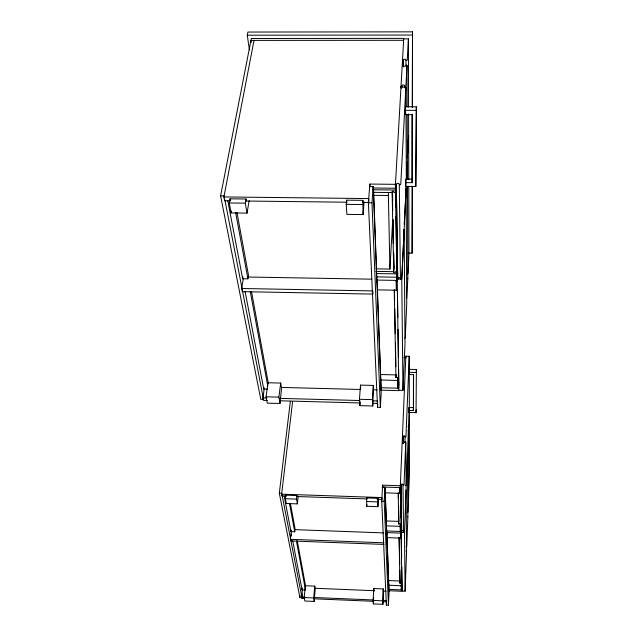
<?xml version="1.0" encoding="UTF-8"?>
<svg xmlns="http://www.w3.org/2000/svg" width="637" height="637" viewBox="0 0 637 637"><rect width="100%" height="100%" fill="white"/><g stroke="black" fill="none" stroke-linecap="round" stroke-linejoin="round"><path stroke-width="0.96" d="M412.035 182.692L412.091 114.66L405.315 114.628L405.474 106.769L416.335 106.817L415.826 186.474L405.721 186.37L405.865 179.116L412.187 179.18L412.035 182.692L405.697 182.628M408.182 253.104L412.131 253.16L412.195 186.737M412.203 179.793L412.25 114.071M412.274 107.422L412.505 31.85L247.912 32.049L247.283 35.21L249.425 49.925M412.33 186.593L412.131 253.16M412.418 107.239L412.505 31.85M413.373 410.554L413.477 374.652L408.811 374.54L408.922 369.325L416.399 369.5L416.033 412.649L408.93 412.45L409.034 407.513L413.477 407.632L413.373 410.554L408.922 410.435M413.477 407.632L413.58 374.58M415.826 186.474L416.335 106.817M416.033 412.649L416.136 409.726M416.399 369.5L416.295 372.494L408.803 372.311M402.019 591.048L405.124 591.176L406.589 551.443L406 489.901M407.33 453.56L407.871 516.91L406.772 546.618L406.048 546.857M407.991 430.779L408.421 431.161L408.667 495.307L408.038 512.283L407.33 512.514M388.005 580.53L399.861 581.008L399.781 583.078L401.342 583.142L401.318 589.902L401.461 586.096M402.162 585.96L402.003 589.934L388.443 589.376M408.93 412.45L409.034 407.513M405.124 591.176L404.495 532.532L406.127 490.187L405.761 441.99L405.275 441.56L404.766 441.959A0.995 0.836 0.1 0 1 403.739 442.763A0.995 0.836 0.1 0 1 402.783 441.903L402.958 437.754L402.369 437.738M400.554 525.286L400.299 531.473L400.323 523.646L398.603 523.582L398.698 521.385L385.887 520.931M400.625 530.462L400.808 526.043L400.816 526.592M386.794 537.604L400.601 538.114L400.673 533.081M401.222 527.54L401.063 531.505L386.476 530.971M401.071 532.229L401.644 532.245L401.676 531.401L400.968 484.884A1.019 0.884 0.4 0 1 402.027 484.032A1.019 0.884 0.4 0 1 403.006 484.948L403.5 485.41L404.025 484.98L405.761 441.99M388.936 590.73L402.027 591.271L400.323 485.744L405.841 356.171L409.209 356.25L405.968 436.679L405.458 437.078L404.981 436.656A0.987 0.828 0 0 0 404.033 435.796A0.987 0.828 0 0 0 403.006 436.592L403.038 443.344M408.811 374.54L408.922 369.325M384.979 492.847L399.837 493.349L399.917 487.854M400.434 485.625L400.355 487.616L382.152 487.01M401.644 532.245L400.968 484.884M400.514 525.605L400.402 528.232L400.323 523.646M398.778 390.226L402.966 390.338L405.005 343.534L404.145 229.861L403.524 229.392M406.08 187.875L406.756 303.483L405.251 337.897L404.821 338.311M407.473 186.299L407.831 278.727L406.701 298.514M402.966 390.338L401.772 279.086L404.145 229.861M406.151 188.098L404.224 224.28M406.557 179.698L407.218 162.148M382.487 487.273L384.931 487.353L389.04 592.649L388.459 605.15L386.38 605.062L386.468 603.143M397.822 377.407L397.814 388.164L397.822 377.407L395.704 377.359L395.824 374.906L380.95 374.54M388.992 591.311L386.882 532.612L386.778 534.634M398.929 384.215L398.746 388.188L380.4 387.718M405.721 186.37L405.865 179.116M406.215 186.386L401.772 278.727L401.079 279.213L400.434 278.703L399.28 184.372A1.473 1.027 -1.8 0 0 397.862 183.329A1.473 1.027 -1.8 0 0 396.333 184.34L397.719 279.659L396.923 279.643L395.394 185.359L403.739 38.379L251.32 38.491L220.601 195.854L260.78 399.327L263.535 399.399M406.549 179.331L407.385 162.077L407.202 114.748M397.719 279.659L396.333 184.34M382.885 604.298L383.307 588.922L373.792 588.532L373.123 600.436L373.362 603.892L382.885 604.298L383.307 588.922M386.715 533.018L385.114 487.106L385.003 489.224M400.976 87.022L405.873 87.038L400.761 184.388L399.996 184.889L399.28 184.372M402.441 61.256L403.237 61.256L403.006 65.444A1.338 0.836 -1.9 0 0 404.296 66.288A1.338 0.836 -1.9 0 0 405.673 65.452L406.366 65.03L407.011 65.452L405.936 85.82L405.236 86.25L404.583 85.812A1.362 0.868 -1.9 0 0 403.269 84.936A1.362 0.868 -1.9 0 0 401.859 85.804L401.812 86.68L400.999 86.672M403.715 38.857L408.405 38.857L407.29 60.093L406.605 60.515L405.96 60.093A1.33 0.828 -1.9 0 0 404.678 59.265A1.33 0.828 -1.9 0 0 403.309 60.093L403.261 60.921L402.465 60.921M388.459 605.15L384.207 501.247L384.931 487.353M380.504 390.163L398.786 390.632L397.154 273.257M405.315 114.628L405.45 111.961M377.462 289.875L396.373 290.217L396.437 280.933M393.985 266.752L393.714 271.68L375.854 271.378M386.38 605.062L381.738 501.16L382.606 485.155L400.936 485.76M395.895 207.558L395.728 188.042M377.924 499.289L377.876 498.309L366.633 497.927L366.729 506.288L377.916 506.678L378.338 499.185M373.601 598.055L373.362 603.892M376.037 268.854L389.908 269.085L392.742 219.693M377.916 506.678L377.876 498.309M401.191 87.962L401.302 85.971M401.318 87.938L401.421 86.051M381.133 390.003L377.096 280.073L376.937 282.462M372.956 188.003L395.513 188.234L395.45 184.332L369.85 184.069L368.401 202.781L377.542 407.274L380.361 407.346L381.229 392.448L373.194 186.569L369.659 186.53M377.542 407.274L377.717 404.288M389.908 269.085L388.331 192.509M372.788 406L372.47 399.63L373.378 385.433L360.494 385.106L359.459 399.288L359.889 405.65L372.788 406L373.378 385.433M366.729 506.288L366.848 504.416M376.809 279.269L373.529 188.003L373.346 190.463M359.889 405.65L360.168 401.812M380.361 407.346L371.984 202.829L373.194 186.569M362.986 202.391L362.883 200.344L346.608 200.161L346.209 204.358L346.894 214.382L363.05 214.581L364.061 202.088M363.05 214.581L362.883 200.344M314.439 597.514L315.227 588.922L314.758 586.12L305.338 585.737L304.183 597.554L304.844 601.017L314.264 601.408L314.439 597.514L373.648 599.982M314.264 601.408L313.667 597.952L314.758 586.12M296.428 540.972L305.497 590.013L302.089 589.87L302.272 587.967M304.805 598.422L301.85 598.294L302.384 589.082M301.85 598.294L302.241 594.353M290.353 401.358L279.309 493.205L281.729 493.285L301.93 597.498L299.884 597.41L300.083 595.444M297.105 496.534L296.938 495.554L285.83 495.18L285.424 498.731L286.324 503.501L297.375 503.883L298.18 496.446M284.126 495.809L290.966 531.648L294.724 531.791L295.05 528.758L290.416 503.501M290.966 531.648L291.133 530.135M384 544.42L290.711 540.924L290.4 539.316L291.372 530.43M291.252 535.996L291.467 534.021M297.375 503.883L296.555 499.113L296.938 495.554M285.949 496.151L281.984 496.016L281.626 494.169L292.63 401.382M279.993 403.492L281.562 388.188L280.702 383.068L267.994 382.741L266.067 396.803L267.269 403.141L279.993 403.492L278.895 397.146L280.702 383.068M267.405 389.111L263.726 389.016L263.965 387.32M267.381 400.458L263.399 400.347L262.93 397.934L264.164 389.088M227.735 200.551L242.665 278.743L247.912 278.831L248.494 275.264L236.996 212.623M242.665 278.743L242.968 276.952M241.678 288.505L372.804 290.91L372.948 294.095L242.291 291.658L241.678 288.505L243.302 278.711M246.376 201.029L246.033 198.999L230.045 198.816L229.264 202.972L231.151 212.925L247.029 213.124L249.155 200.751M247.029 213.124L245.301 203.163L246.033 198.999M231.151 212.925L231.502 211.022M404.527 531.505L404.033 531.911L403.571 531.473L403.006 484.948M230.602 200.846L224.638 200.782L223.89 196.929L254.012 40.394M405.729 485.633L406.326 485.076M408.604 426.432L408.03 426.774M408.62 491.103L409.503 472.781L409.352 412.457M407.314 157.124L408.651 135.697L408.596 113.959M407.322 157.498L408.651 136.063L408.763 179.722M407.362 516.543L407.871 516.91M406.08 551.061L406.589 551.443M247.283 35.21L412.346 35.043M403.635 40.306L250.954 40.394L251.233 42.361M405.283 110.32L416.184 110.368M395.394 185.359L396.278 185.367M372.749 189.77L395.617 190.017M373.314 192.342L392.153 192.549M395.657 192.589L393.905 192.573L393.881 191.283L392.129 191.267L393.738 272.763L395.338 272.787L395.322 271.712L396.931 271.736M373.346 195.328L388.148 195.487M220.601 195.854L224.089 195.893L224.463 197.836M223.89 196.929L368.727 198.577L368.855 201.491M246.527 201.037L347.014 202.208M362.931 202.391L368.903 202.462M368.401 202.781L371.984 202.829M229.264 202.972L245.301 203.163M346.209 204.358L362.541 204.549M377.112 273.56L396.962 273.894L396.66 255.111M376.674 276.872L396.947 277.222M396.978 278.998L401.772 279.086M248.565 277.031L371.841 279.181M376.356 280.057L397.002 280.423M395.641 280.917L397.225 280.949M403.81 357.461L405.785 357.508M380.87 380.018L397.679 380.44M397.44 382.248L398.842 382.288M281.267 387.423L360.367 389.47M373.226 389.804L377.176 389.9M266.067 396.803L278.895 397.146M359.459 399.288L372.47 399.63M262.93 397.934L266.887 398.037M279.747 398.38L359.865 400.522M372.725 400.864L377.669 400.999M280.312 400.8L359.873 402.942M372.804 403.293L377.773 403.42M402.377 437.404L402.974 437.42M281.626 494.169L381.929 497.577L382.009 499.424L377.064 499.257M296.842 496.526L367.159 498.922M381.738 501.16L384.207 501.247M285.424 498.731L296.555 499.113M366.402 501.51L377.669 501.892M400.1 525.207L401.238 525.246M386.404 525.867L400.211 526.361M399.996 526.847L401.143 526.887L401.159 527.985M401.071 532.413L404.495 532.532M386.548 532.596L401.087 533.129M294.453 529.634L383.737 532.906M290.4 539.316L383.928 542.82M388.411 585.18L402.082 585.817M315.434 588.293L374.078 590.698M383.028 591.064L386.006 591.192M301.596 596.973L304.558 597.1M382.526 600.357L386.476 600.516M304.183 597.554L313.667 597.952M373.123 600.436L382.71 600.834M314.654 598.836L373.736 601.304M382.598 601.678L386.532 601.838M407.362 273.966L408.054 273.591L408.946 253.144L408.779 186.665M407.314 278.313L407.831 278.727M405.729 485.442L406.255 485.275L409.336 407.314L409.209 356.25M279.309 493.205L299.884 597.41M224.845 199.787L263.344 398.428M245.062 291.284L263.726 389.016M292.725 540.829L302.089 589.87M230.045 198.816L230.299 200.169M285.83 495.18L286.013 496.151M235.61 212.352L247.912 278.831M250.237 291.38L267.787 386.205M289.532 503.7L294.724 531.791M251.511 291.658L268.432 383.808M297.272 540.861L305.601 586.191M346.608 200.161L346.751 202.208M366.633 497.927L366.697 498.906M360.494 385.106L360.717 388.53M373.792 588.532L373.975 591.335M369.85 184.069L369.978 186.991M382.606 485.155L382.678 487.026M392.543 192.071L392.718 200.926M393.077 219.606L393.34 233.373M393.722 253.04L393.985 266.807M394.422 290.177L394.614 300.115M394.789 309.056L395.266 333.899M395.442 342.841L395.903 366.681M396.055 374.636L396.11 377.614M398.332 492.823L398.451 498.699M398.579 505.563L398.881 521.241M399.2 537.461L399.718 564.263M399.829 570.219L400.044 581.143M392.344 191.594L392.718 210.497M392.91 220.442L393.355 243.318M393.531 252.268L393.857 269.18M394.231 289.755L395.935 377.088M398.197 493.126L398.81 524.418M399.065 537.644L399.956 583.205M395.824 374.906L395.88 377.821M396.206 280.407L396.373 290.217M399.741 487.592L399.837 493.349M400.514 533.113L400.601 538.114M401.342 583.142L401.406 586.908M401.039 585.769L401.047 586.223M397.377 290.607L397.807 317.409M397.998 329.313L398.436 357.11M398.627 369.022L398.866 383.936M400.514 487.409L400.984 517.22M401.23 532.699L401.628 557.67M401.772 566.476L402.09 586.717M396.039 216.476L396.533 247.18M403.006 436.592L403.086 443.503M404.981 436.656L405.036 442.58M401.859 85.804L401.883 87.795M403.309 60.093L403.356 66.996M403.237 61.256L403.277 66.192M404.583 85.812L404.591 87.802M405.841 356.171L405.857 358.137M407.011 65.452L407.17 106.857M407.385 162.443L407.449 179.339M405.96 60.093L405.992 66.009M405.873 87.038L405.976 106.905M406.008 113.864L406.334 179.435M408.405 38.857L408.58 107.04M401.676 531.401A0.948 0.844 1.3 0 1 402.656 530.597A0.948 0.844 1.3 0 1 403.571 531.473M397.775 278.656A1.33 0.995 -1.4 0 1 399.152 277.684A1.33 0.995 -1.4 0 1 400.434 278.703"/></g></svg>
